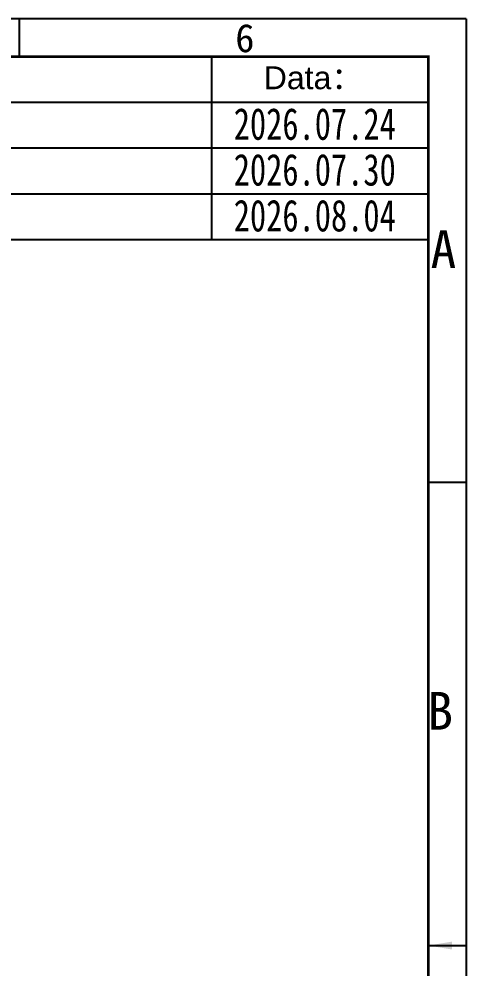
# Model space of a CAD drawing. Header units: millimetres. Extents: x -302 to 649, y -276 to -53.
# Drawn here: x 313.8 to 367.6, y -166.9 to -52.8 of the extents above; entities that cross this region are included whole.
import ezdxf

# ---------------------------------------------------------------- set-up
doc = ezdxf.new("R2010")
doc.units = ezdxf.units.MM
doc.header["$LTSCALE"] = 5
doc.header["$MEASUREMENT"] = 0
doc.styles.get("Standard").update_dxf_attribs({"font": ''})
doc.styles.add('TITLE', font='arial.ttf')
doc.styles.add('外框字体', font='simhei.ttf', dxfattribs={"width": 0.75, "height": 0.679415})
doc.styles.get('Standard').set_extended_font_data('KaiTi_GB2312')

msp = doc.modelspace()

# ---------------------------------------------------------------- linework, layer by layer
for p, q in [((367.575, -52.812), (45.217, -52.812)), ((313.849, -52.812), (313.849, -57.337)), ((367.575, -52.812), (367.575, -275.636)), ((363.051, -57.337), (363.051, -84.622)), ((363.051, -108.518), (367.575, -108.518)), ((363.051, -164.224), (367.575, -164.224))]:
    msp.add_line(p, q)
at = {"color": 0}
for p, q in [((336.977, -57.337), (336.977, -79.371)), ((363.051, -62.845), (244.474, -62.845)), ((363.051, -68.354), (244.474, -68.354)), ((363.051, -73.863), (244.474, -73.863)), ((363.051, -79.371), (244.474, -79.371))]:
    msp.add_line(p, q, dxfattribs=at)
at = {"const_width": 0.339}
msp.add_lwpolyline([(363.051, -271.111), (363.051, -57.337), (49.741, -57.337), (49.741, -271.111)], close=True, dxfattribs=at)
at = {"color": 0, "linetype": 'ByBlock'}
msp.add_solid([(365.879, -164.695), (365.879, -163.753), (363.051, -164.224)], dxfattribs=at)

# ---------------------------------------------------------------- texts
for s, height, p in [('6', 3.393, (339.833, -56.804)), ('A', 4.524, (363.319, -82.738)), ('B', 4.524, (362.938, -138.262))]:
    msp.add_text(s, height=height).set_placement(p)
at = {"color": 0, "style": 'TITLE'}
msp.add_text('Data：', height=2.7543, dxfattribs=at).set_placement((343.259, -61.256))
at = {"color": 0, "char_height": 3.81912, "width": 13.51793, "attachment_point": 1, "style": '外框字体'}
for s, insert in [('{\\fNSimSun|b0|i0|c134|p49;2026.07.24}', (339.648, -63.519)), ('{\\fNSimSun|b0|i0|c134|p49;2026.07.30}', (339.648, -69.028)), ('{\\fNSimSun|b0|i0|c134|p49;2026.08.04}', (339.648, -74.537))]:
    msp.add_mtext(s, dxfattribs=dict(at, insert=insert))

doc.saveas('drawing.dxf')
